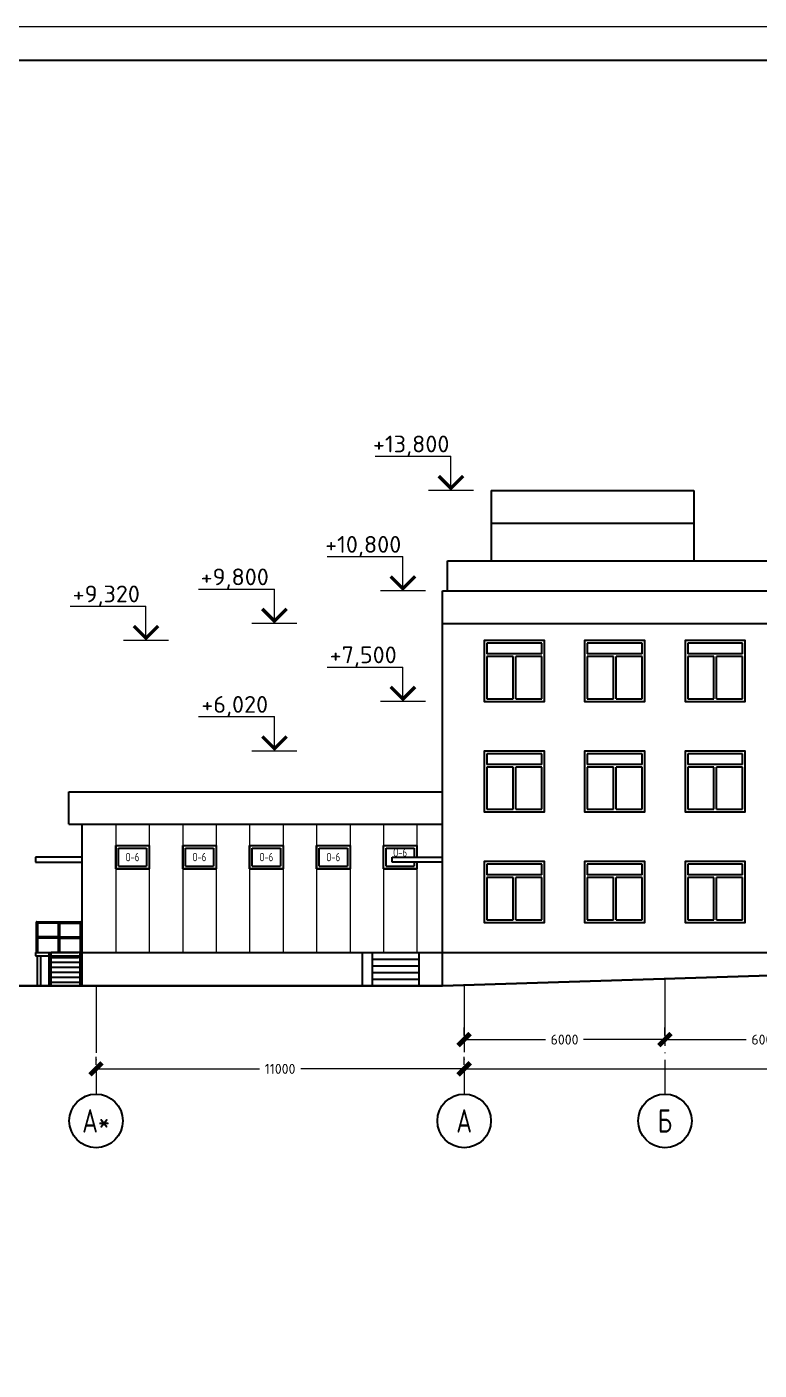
# Model space of a CAD drawing. Extents: x -965262 to 1142518, y -357520 to 71675.
# Drawn here: x -136367 to -125426, y -218152 to -198088 of the extents above; entities that cross this region are included whole.
import ezdxf

# ---------------------------------------------------------------- set-up
doc = ezdxf.new("R2010")
doc.units = 0
doc.header["$LTSCALE"] = 10
doc.linetypes.add('DOTE', pattern=[2.42, 2, -0.2, 0.02, -0.2])
doc.layers.get('0').update_dxf_attribs({"linetype": 'CONTINUOUS', "lineweight": 30})
doc.layers.get('Defpoints').update_dxf_attribs({"linetype": 'CONTINUOUS'})
doc.layers.add('DOTE', color=7, linetype='DOTE', lineweight=9)
doc.styles.add('GOST 2.304', font='isocpeur.ttf', dxfattribs={"width": 0.75, "height": 250})
doc.styles.get("Standard").update_dxf_attribs({"font": 'isocpeur.ttf', "height": 300})
doc.dimstyles.new('Standard_2', dxfattribs={"dimscale": 200, "dimtxt": 600, "dimasz": 1.8, "dimexe": 1.8, "dimexo": 0.625, "dimgap": 0.9, "dimtad": 0, "dimdec": 0, "dimzin": 0, "dimdsep": 46, "dimtxsty": 'Standard', "dimblk": 'ARCHTICK', "dimcen": 0.9, "dimclrd": 256, "dimclre": 256, "dimclrt": 256, "dimadec": 0, "dimazin": 0, "dimtfac": 1, "dimtdec": 0, "dimtofl": 0, "dimtmove": 0, "dimatfit": 3, "dimfxl": 1, "dimtolj": 1, "dimtzin": 0, "dimlwd": 15, "dimlwe": 15, "dimarcsym": 0})

# ---------------------------------------------------------------- blocks, each defined once
blk = doc.blocks.new('_ArchTick')
at = {"color": 0, "linetype": 'ByBlock', "lineweight": 0, "const_width": 0.4}
blk.add_lwpolyline([(-0.5, -0.5), (0.5, 0.5)], dxfattribs=at)
blk = doc.blocks.new('*D2595')
at = {"lineweight": 15, "transparency": 16777216}
for p, q in [((-191242, 26774), (-191242, 27009)), ((-180242, 26774), (-180242, 27009)), ((-191242, 26649), (-186357, 26649)), ((-180242, 26649), (-185127, 26649))]:
    blk.add_line(p, q, dxfattribs=at)
at = {"layer": 'Defpoints', "color": 0, "lineweight": 50, "transparency": 16777216}
for p in [(-191242, 26649), (-191242, 26649), (-180242, 26649, -1451)]:
    blk.add_point(p, dxfattribs=at)
at = {"lineweight": 15, "transparency": 16777216, "xscale": 360, "yscale": 360, "zscale": 360, "rotation": 180}
blk.add_blockref('_ArchTick', (-191242, 26649), dxfattribs=at)
at = {"lineweight": 15, "transparency": 16777216, "xscale": 360, "yscale": 360, "zscale": 360}
blk.add_blockref('_ArchTick', (-180242, 26649), dxfattribs=at)
at = {"lineweight": 15, "transparency": 16777216, "insert": (-185742, 26649), "char_height": 300, "attachment_point": 5}
blk.add_mtext('\\A1;11000', dxfattribs=at)
blk = doc.blocks.new('*D2596')
at = {"lineweight": 15, "transparency": 16777216}
for p, q in [((-180242, 27649), (-180242, 27884)), ((-174242, 27649), (-174242, 27884)), ((-180242, 27524), (-177812, 27524)), ((-174242, 27524), (-176672, 27524))]:
    blk.add_line(p, q, dxfattribs=at)
at = {"layer": 'Defpoints', "color": 0, "lineweight": 50, "transparency": 16777216}
for p in [(-180242, 27524), (-174242, 27524), (-174242, 27524)]:
    blk.add_point(p, dxfattribs=at)
at = {"lineweight": 15, "transparency": 16777216, "xscale": 360, "yscale": 360, "zscale": 360, "rotation": 180}
blk.add_blockref('_ArchTick', (-180242, 27524), dxfattribs=at)
at = {"lineweight": 15, "transparency": 16777216, "xscale": 360, "yscale": 360, "zscale": 360}
blk.add_blockref('_ArchTick', (-174242, 27524), dxfattribs=at)
at = {"lineweight": 15, "transparency": 16777216, "insert": (-177242, 27524), "char_height": 300, "attachment_point": 5}
blk.add_mtext('\\A1;6000', dxfattribs=at)
blk = doc.blocks.new('*D2597')
at = {"lineweight": 15, "transparency": 16777216}
for p, q in [((-174242, 27649), (-174242, 27884)), ((-168242, 27649), (-168242, 27884)), ((-174242, 27524), (-171812, 27524)), ((-168242, 27524), (-170672, 27524))]:
    blk.add_line(p, q, dxfattribs=at)
at = {"layer": 'Defpoints', "color": 0, "lineweight": 50, "transparency": 16777216}
for p in [(-174242, 27524, 1451), (-168242, 27524), (-168242, 27524)]:
    blk.add_point(p, dxfattribs=at)
at = {"lineweight": 15, "transparency": 16777216, "xscale": 360, "yscale": 360, "zscale": 360, "rotation": 180}
blk.add_blockref('_ArchTick', (-174242, 27524), dxfattribs=at)
at = {"lineweight": 15, "transparency": 16777216, "xscale": 360, "yscale": 360, "zscale": 360}
blk.add_blockref('_ArchTick', (-168242, 27524), dxfattribs=at)
at = {"lineweight": 15, "transparency": 16777216, "insert": (-171242, 27524), "char_height": 300, "attachment_point": 5}
blk.add_mtext('\\A1;6000', dxfattribs=at)
blk = doc.blocks.new('*D2601')
at = {"lineweight": 15, "transparency": 16777216}
for p, q in [((-180242, 26774), (-180242, 27009)), ((-156242, 26774), (-156242, 27009)), ((-180242, 26649), (-168932, 26649)), ((-156242, 26649), (-167552, 26649))]:
    blk.add_line(p, q, dxfattribs=at)
at = {"layer": 'Defpoints', "color": 0, "lineweight": 50, "transparency": 16777216}
for p in [(-180242, 26649), (-156242, 26649), (-156242, 26649)]:
    blk.add_point(p, dxfattribs=at)
at = {"lineweight": 15, "transparency": 16777216, "xscale": 360, "yscale": 360, "zscale": 360, "rotation": 180}
blk.add_blockref('_ArchTick', (-180242, 26649), dxfattribs=at)
at = {"lineweight": 15, "transparency": 16777216, "xscale": 360, "yscale": 360, "zscale": 360}
blk.add_blockref('_ArchTick', (-156242, 26649), dxfattribs=at)
at = {"lineweight": 15, "transparency": 16777216, "insert": (-168242, 26649), "char_height": 300, "attachment_point": 5}
blk.add_mtext('\\A1;24000', dxfattribs=at)
blk = doc.blocks.new('Фасад А-Н')
at = {"color": 1, "lineweight": 15, "ltscale": 0.3}
for p, q in [((-182903.1, 44950.8, -2887.7), (-180638.3, 44950.8, -2887.7)), ((-184336.5, 41950.8, -2887.7), (-182071.7, 41950.8, -2887.7)), ((-188175.3, 40980.8, -3250.5), (-185910.5, 40980.8, -3250.5)), ((-192014.2, 40470.8, -3250.5), (-189749.4, 40470.8, -3250.5)), ((-184336.5, 38650.8, -2887.7), (-182071.7, 38650.8, -2887.7)), ((-188175.3, 37170.8, -3250.5), (-185910.5, 37170.8, -3250.5))]:
    blk.add_line(p, q, dxfattribs=at)
at = {"color": 1, "lineweight": 15}
for p, q in [((-180638.3, 43924.6, -2887.7), (-180638.3, 44950.8, -2887.7)), ((-179967.2, 43924.6, -3613.4), (-181309.3, 43924.6, -2162.1)), ((-182071.7, 40924.6, -2887.7), (-182071.7, 41950.8, -2887.7)), ((-185910.5, 39954.6, -3250.5), (-185910.5, 40980.8, -3250.5)), ((-181400.7, 40924.6, -3613.4), (-182742.8, 40924.6, -2162.1)), ((-189749.4, 39444.6, -3250.5), (-189749.4, 40470.8, -3250.5)), ((-185239.5, 39954.6, -3976.2), (-186581.6, 39954.6, -2524.9)), ((-189078.4, 39444.6, -3976.2), (-190420.4, 39444.6, -2524.9)), ((-182071.7, 37624.6, -2887.7), (-182071.7, 38650.8, -2887.7)), ((-181400.7, 37624.6, -3613.4), (-182742.8, 37624.6, -2162.1)), ((-185910.5, 36144.6, -3250.5), (-185910.5, 37170.8, -3250.5)), ((-185239.5, 36144.6, -3976.2), (-186581.6, 36144.6, -2524.9))]:
    blk.add_line(p, q, dxfattribs=at)
at = {"ltscale": 100}
for p, q in [((-179431.6, 43924.6, -3250.5), (-179431.6, 41824.6, -3250.5)), ((-173381.6, 43924.6, -3250.5), (-173381.6, 41824.6, -3250.5))]:
    blk.add_line(p, q, dxfattribs=at)
for p, q in [((-179431.6, 43924.6, -3250.5), (-173381.6, 43924.6, -3250.5)), ((-179431.6, 42954.6, -3250.5), (-173381.6, 42954.6, -3250.5)), ((-180741.6, 41824.6, -3250.5), (-155741.6, 41824.6, -3250.5)), ((-180741.6, 40924.6, -3250.5), (-180741.6, 41824.6, -3250.5)), ((-180891.7, 40924.6, -3250.5), (-148981.6, 40924.6, -3250.5)), ((-180891.6, 29124.6, -3250.5), (-180891.6, 40924.6, -3250.5)), ((-180891.7, 39954.6, -3250.5), (-148981.6, 39954.6, -3250.5)), ((-177921.7, 39364.6, -3250.5), (-179561.7, 39364.6, -3250.5)), ((-179561.7, 39364.6, -3250.5), (-179561.7, 39044.6, -3250.5)), ((-177921.7, 39044.6, -3250.5), (-177921.7, 39364.6, -3250.5)), ((-174921.7, 39364.6, -3250.5), (-176561.7, 39364.6, -3250.5)), ((-176561.7, 39364.6, -3250.5), (-176561.7, 39044.6, -3250.5)), ((-174921.7, 39044.6, -3250.5), (-174921.7, 39364.6, -3250.5)), ((-171921.7, 39364.6, -3250.5), (-173561.7, 39364.6, -3250.5)), ((-173561.7, 39364.6, -3250.5), (-173561.7, 39044.6, -3250.5)), ((-171921.7, 39044.6, -3250.5), (-171921.7, 39364.6, -3250.5)), ((-177921.7, 39044.6, -3250.5), (-179561.7, 39044.6, -3250.5)), ((-178781.7, 38964.6, -3250.5), (-179561.7, 38964.6, -3250.5)), ((-179561.7, 38964.6, -3250.5), (-179561.7, 37704.6, -3250.5)), ((-178781.7, 37704.6, -3250.5), (-178781.7, 38964.6, -3250.5)), ((-178701.7, 37704.6, -3250.5), (-178701.7, 38964.6, -3250.5)), ((-177921.7, 38964.6, -3250.5), (-178701.7, 38964.6, -3250.5)), ((-177921.7, 37704.6, -3250.5), (-177921.7, 38964.6, -3250.5)), ((-174921.7, 39044.6, -3250.5), (-176561.7, 39044.6, -3250.5)), ((-175781.7, 38964.6, -3250.5), (-176561.7, 38964.6, -3250.5)), ((-176561.7, 38964.6, -3250.5), (-176561.7, 37704.6, -3250.5)), ((-175781.7, 37704.6, -3250.5), (-175781.7, 38964.6, -3250.5)), ((-175701.7, 37704.6, -3250.5), (-175701.7, 38964.6, -3250.5)), ((-174921.7, 38964.6, -3250.5), (-175701.7, 38964.6, -3250.5)), ((-174921.7, 37704.6, -3250.5), (-174921.7, 38964.6, -3250.5)), ((-171921.7, 39044.6, -3250.5), (-173561.7, 39044.6, -3250.5)), ((-172781.7, 38964.6, -3250.5), (-173561.7, 38964.6, -3250.5)), ((-173561.7, 38964.6, -3250.5), (-173561.7, 37704.6, -3250.5)), ((-172781.7, 37704.6, -3250.5), (-172781.7, 38964.6, -3250.5)), ((-172701.7, 37704.6, -3250.5), (-172701.7, 38964.6, -3250.5)), ((-171921.7, 38964.6, -3250.5), (-172701.7, 38964.6, -3250.5)), ((-171921.7, 37704.6, -3250.5), (-171921.7, 38964.6, -3250.5)), ((-179561.7, 37704.6, -3250.5), (-178781.7, 37704.6, -3250.5)), ((-178701.7, 37704.6, -3250.5), (-177921.7, 37704.6, -3250.5)), ((-176561.7, 37704.6, -3250.5), (-175781.7, 37704.6, -3250.5)), ((-175701.7, 37704.6, -3250.5), (-174921.7, 37704.6, -3250.5)), ((-173561.7, 37704.6, -3250.5), (-172781.7, 37704.6, -3250.5)), ((-172701.7, 37704.6, -3250.5), (-171921.7, 37704.6, -3250.5)), ((-177921.7, 36064.6, -3250.5), (-179561.7, 36064.6, -3250.5)), ((-179561.7, 36064.6, -3250.5), (-179561.7, 35744.6, -3250.5)), ((-177921.7, 35744.6, -3250.5), (-179561.7, 35744.6, -3250.5)), ((-177921.7, 35744.6, -3250.5), (-177921.7, 36064.6, -3250.5)), ((-174921.7, 36064.6, -3250.5), (-176561.7, 36064.6, -3250.5)), ((-176561.7, 36064.6, -3250.5), (-176561.7, 35744.6, -3250.5)), ((-174921.7, 35744.6, -3250.5), (-176561.7, 35744.6, -3250.5)), ((-174921.7, 35744.6, -3250.5), (-174921.7, 36064.6, -3250.5)), ((-171921.7, 36064.6, -3250.5), (-173561.7, 36064.6, -3250.5)), ((-173561.7, 36064.6, -3250.5), (-173561.7, 35744.6, -3250.5)), ((-171921.7, 35744.6, -3250.5), (-173561.7, 35744.6, -3250.5)), ((-171921.7, 35744.6, -3250.5), (-171921.7, 36064.6, -3250.5)), ((-178781.7, 35664.6, -3250.5), (-179561.7, 35664.6, -3250.5)), ((-179561.7, 35664.6, -3250.5), (-179561.7, 34404.6, -3250.5)), ((-178781.7, 34404.6, -3250.5), (-178781.7, 35664.6, -3250.5)), ((-178701.7, 34404.6, -3250.5), (-178701.7, 35664.6, -3250.5)), ((-177921.7, 35664.6, -3250.5), (-178701.7, 35664.6, -3250.5)), ((-177921.7, 34404.6, -3250.5), (-177921.7, 35664.6, -3250.5)), ((-175781.7, 35664.6, -3250.5), (-176561.7, 35664.6, -3250.5)), ((-176561.7, 35664.6, -3250.5), (-176561.7, 34404.6, -3250.5)), ((-175781.7, 34404.6, -3250.5), (-175781.7, 35664.6, -3250.5)), ((-175701.7, 34404.6, -3250.5), (-175701.7, 35664.6, -3250.5)), ((-174921.7, 35664.6, -3250.5), (-175701.7, 35664.6, -3250.5)), ((-174921.7, 34404.6, -3250.5), (-174921.7, 35664.6, -3250.5)), ((-172781.7, 35664.6, -3250.5), (-173561.7, 35664.6, -3250.5)), ((-173561.7, 35664.6, -3250.5), (-173561.7, 34404.6, -3250.5)), ((-172781.7, 34404.6, -3250.5), (-172781.7, 35664.6, -3250.5)), ((-172701.7, 34404.6, -3250.5), (-172701.7, 35664.6, -3250.5)), ((-171921.7, 35664.6, -3250.5), (-172701.7, 35664.6, -3250.5)), ((-171921.7, 34404.6, -3250.5), (-171921.7, 35664.6, -3250.5)), ((-192051.6, 33954.6, -3250.5), (-192051.6, 34924.6, -3250.5)), ((-192051.6, 34924.6, -3250.5), (-180890.7, 34924.6, -3250.5)), ((-179561.7, 34404.6, -3250.5), (-178781.7, 34404.6, -3250.5)), ((-178701.7, 34404.6, -3250.5), (-177921.7, 34404.6, -3250.5)), ((-176561.7, 34404.6, -3250.5), (-175781.7, 34404.6, -3250.5)), ((-175701.7, 34404.6, -3250.5), (-174921.7, 34404.6, -3250.5)), ((-173561.7, 34404.6, -3250.5), (-172781.7, 34404.6, -3250.5)), ((-172701.7, 34404.6, -3250.5), (-171921.7, 34404.6, -3250.5)), ((-192051.6, 33954.6, -3250.5), (-180890.7, 33954.6, -3250.5)), ((-191651.6, 29124.6, -3250.5), (-191651.6, 33954.6, -3250.5)), ((-190651.6, 32624.6, -3250.5), (-190651.6, 33324.6, -3250.5)), ((-190651.6, 33324.6, -3250.5), (-189651.6, 33324.6, -3250.5)), ((-190651.6, 33324.6, -3250.5), (-190651.6, 32624.6, -3250.5)), ((-189651.6, 33324.6, -3250.5), (-189651.6, 32624.6, -3250.5)), ((-189651.6, 33324.6, -3250.5), (-189651.6, 32624.6, -3250.5)), ((-189651.6, 33324.6, -3250.5), (-189651.6, 32624.6, -3250.5)), ((-188651.6, 32624.6, -3250.5), (-188651.6, 33324.6, -3250.5)), ((-188651.6, 33324.6, -3250.5), (-187651.6, 33324.6, -3250.5)), ((-188651.6, 33324.6, -3250.5), (-188651.6, 32624.6, -3250.5)), ((-187651.6, 33324.6, -3250.5), (-187651.6, 32624.6, -3250.5)), ((-187651.6, 33324.6, -3250.5), (-187651.6, 32624.6, -3250.5)), ((-187651.6, 33324.6, -3250.5), (-187651.6, 32624.6, -3250.5)), ((-186651.6, 32624.6, -3250.5), (-186651.6, 33324.6, -3250.5)), ((-186651.6, 33324.6, -3250.5), (-185651.6, 33324.6, -3250.5)), ((-186651.6, 33324.6, -3250.5), (-186651.6, 32624.6, -3250.5)), ((-185651.6, 33324.6, -3250.5), (-185651.6, 32624.6, -3250.5)), ((-185651.6, 33324.6, -3250.5), (-185651.6, 32624.6, -3250.5)), ((-185651.6, 33324.6, -3250.5), (-185651.6, 32624.6, -3250.5)), ((-184651.6, 32624.6, -3250.5), (-184651.6, 33324.6, -3250.5)), ((-184651.6, 33324.6, -3250.5), (-183651.6, 33324.6, -3250.5)), ((-184651.6, 33324.6, -3250.5), (-184651.6, 32624.6, -3250.5)), ((-183651.6, 33324.6, -3250.5), (-183651.6, 32624.6, -3250.5)), ((-183651.6, 33324.6, -3250.5), (-183651.6, 32624.6, -3250.5)), ((-183651.6, 33324.6, -3250.5), (-183651.6, 32624.6, -3250.5)), ((-181651.6, 33324.6, -3250.5), (-181651.6, 32974.6, -3250.5)), ((-193051.6, 32974.6, -3250.5), (-193051.6, 32824.6, -3250.5)), ((-191651.6, 32974.6, -3250.5), (-193051.6, 32974.6, -3250.5)), ((-191651.6, 32774.6, -3250.5), (-191651.6, 32924.6, -3250.5)), ((-182391.7, 32824.6, -3250.5), (-182391.7, 32974.6, -3250.5)), ((-182391.7, 32974.6, -3250.5), (-180891.7, 32974.6, -3250.5)), ((-193051.6, 32824.6, -3250.5), (-191651.6, 32824.6, -3250.5)), ((-189651.6, 32624.6, -3250.5), (-190651.6, 32624.6, -3250.5)), ((-190651.6, 32624.6, -3250.5), (-189651.6, 32624.6, -3250.5)), ((-187651.6, 32624.6, -3250.5), (-188651.6, 32624.6, -3250.5)), ((-188651.6, 32624.6, -3250.5), (-187651.6, 32624.6, -3250.5)), ((-185651.6, 32624.6, -3250.5), (-186651.6, 32624.6, -3250.5)), ((-186651.6, 32624.6, -3250.5), (-185651.6, 32624.6, -3250.5)), ((-183651.6, 32624.6, -3250.5), (-184651.6, 32624.6, -3250.5)), ((-184651.6, 32624.6, -3250.5), (-183651.6, 32624.6, -3250.5)), ((-181651.6, 32624.6, -3250.5), (-182651.6, 32624.6, -3250.5)), ((-182651.6, 32624.6, -3250.5), (-181651.6, 32624.6, -3250.5)), ((-180891.7, 32824.6, -3250.5), (-182391.7, 32824.6, -3250.5)), ((-181651.6, 32824.6, -3250.5), (-181651.6, 32624.6, -3250.5)), ((-177921.7, 32764.6, -3250.5), (-179561.7, 32764.6, -3250.5)), ((-179561.7, 32764.6, -3250.5), (-179561.7, 32444.6, -3250.5)), ((-177921.7, 32444.6, -3250.5), (-177921.7, 32764.6, -3250.5)), ((-174921.7, 32764.6, -3250.5), (-176561.7, 32764.6, -3250.5)), ((-176561.7, 32764.6, -3250.5), (-176561.7, 32444.6, -3250.5)), ((-174921.7, 32444.6, -3250.5), (-174921.7, 32764.6, -3250.5)), ((-171921.7, 32764.6, -3250.5), (-173561.7, 32764.6, -3250.5)), ((-173561.7, 32764.6, -3250.5), (-173561.7, 32444.6, -3250.5)), ((-171921.7, 32444.6, -3250.5), (-171921.7, 32764.6, -3250.5)), ((-177921.7, 32444.6, -3250.5), (-179561.7, 32444.6, -3250.5)), ((-178781.7, 32364.6, -3250.5), (-179561.7, 32364.6, -3250.5)), ((-179561.7, 32364.6, -3250.5), (-179561.7, 31104.6, -3250.5)), ((-178781.7, 31104.6, -3250.5), (-178781.7, 32364.6, -3250.5)), ((-178701.7, 31104.6, -3250.5), (-178701.7, 32364.6, -3250.5)), ((-177921.7, 32364.6, -3250.5), (-178701.7, 32364.6, -3250.5)), ((-177921.7, 31104.6, -3250.5), (-177921.7, 32364.6, -3250.5)), ((-174921.7, 32444.6, -3250.5), (-176561.7, 32444.6, -3250.5)), ((-175781.7, 32364.6, -3250.5), (-176561.7, 32364.6, -3250.5)), ((-176561.7, 32364.6, -3250.5), (-176561.7, 31104.6, -3250.5)), ((-175781.7, 31104.6, -3250.5), (-175781.7, 32364.6, -3250.5)), ((-175701.7, 31104.6, -3250.5), (-175701.7, 32364.6, -3250.5)), ((-174921.7, 32364.6, -3250.5), (-175701.7, 32364.6, -3250.5)), ((-174921.7, 31104.6, -3250.5), (-174921.7, 32364.6, -3250.5)), ((-171921.7, 32444.6, -3250.5), (-173561.7, 32444.6, -3250.5)), ((-172781.7, 32364.6, -3250.5), (-173561.7, 32364.6, -3250.5)), ((-173561.7, 32364.6, -3250.5), (-173561.7, 31104.6, -3250.5)), ((-172781.7, 31104.6, -3250.5), (-172781.7, 32364.6, -3250.5)), ((-172701.7, 31104.6, -3250.5), (-172701.7, 32364.6, -3250.5)), ((-171921.7, 32364.6, -3250.5), (-172701.7, 32364.6, -3250.5)), ((-171921.7, 31104.6, -3250.5), (-171921.7, 32364.6, -3250.5)), ((-193011.6, 31044.6, -3250.5), (-191691.6, 31044.6, -3250.5)), ((-179561.7, 31104.6, -3250.5), (-178781.7, 31104.6, -3250.5)), ((-178701.7, 31104.6, -3250.5), (-177921.7, 31104.6, -3250.5)), ((-176561.7, 31104.6, -3250.5), (-175781.7, 31104.6, -3250.5)), ((-175701.7, 31104.6, -3250.5), (-174921.7, 31104.6, -3250.5)), ((-173561.7, 31104.6, -3250.5), (-172781.7, 31104.6, -3250.5)), ((-172701.7, 31104.6, -3250.5), (-171921.7, 31104.6, -3250.5)), ((-193051.6, 30124.6, -3250.5), (-193051.6, 30024.6, -3250.5)), ((-193051.6, 30124.6, -3250.5), (-191771.6, 30124.6, -3250.5)), ((-192651.6, 30124.6, -3250.5), (-192651.6, 29124.6, -3250.5)), ((-192591.6, 30124.6, -3250.5), (-192591.6, 29124.6, -3250.5)), ((-191711.6, 29124.6, -3250.5), (-191711.6, 30124.6, -3250.5)), ((-191690.7, 30124.6, -3250.5), (-180891.6, 30124.6, -3250.5)), ((-183291.6, 30124.6, -3229.4), (-183291.6, 29124.6, -3250.5)), ((-182991.6, 30124.6, -3229.4), (-182991.6, 29124.6, -3250.5)), ((-181591.6, 30124.6, -3229.4), (-181591.6, 29124.6, -3250.5)), ((-180891.6, 30124.6, -3250.5), (-155591.6, 30124.6, -3250.5)), ((-193051.6, 30024.6, -3250.5), (-192651.6, 30024.6, -3250.5)), ((-193001.6, 30024.6, -3250.5), (-193001.6, 29124.6, -3250.5)), ((-192901.6, 30024.6, -3250.5), (-192901.6, 29124.6, -3250.5)), ((-192591.6, 30024.6, -3250.5), (-191711.6, 30024.6, -3250.5)), ((-192591.6, 29974.6, -3250.5), (-191771.6, 29974.6, -3250.5)), ((-182991.6, 29924.6, -3250.5), (-181591.6, 29924.6, -3250.5)), ((-182991.6, 29724.6, -3250.5), (-181591.6, 29724.6, -3250.5)), ((-182991.6, 29524.6, -3250.5), (-181591.6, 29524.6, -3250.5)), ((-182991.6, 29324.6, -3250.5), (-181591.6, 29324.6, -3250.5))]:
    blk.add_line(p, q)
at = {"lineweight": 15, "ltscale": 100}
for p, q in [((-190651.6, 33954.6, -3250.5), (-190651.6, 30124.6, -3250.5)), ((-189651.6, 33954.6, -3250.5), (-189651.6, 30124.6, -3250.5)), ((-188651.6, 33954.6, -3250.5), (-188651.6, 30124.6, -3250.5)), ((-187651.6, 33954.6, -3250.5), (-187651.6, 30124.6, -3250.5)), ((-186651.6, 33954.6, -3250.5), (-186651.6, 30124.6, -3250.5)), ((-185651.6, 33954.6, -3250.5), (-185651.6, 30124.6, -3250.5)), ((-184651.6, 33954.6, -3250.5), (-184651.6, 30124.6, -3250.5)), ((-183651.6, 33954.6, -3250.5), (-183651.6, 30124.6, -3250.5)), ((-182651.6, 33954.6, -3250.5), (-182651.6, 30124.6, -3250.5)), ((-181651.6, 33954.6, -3250.5), (-181651.6, 32974.6, -3250.5)), ((-181651.6, 32824.6, -3250.5), (-181651.6, 30124.6, -3250.5))]:
    blk.add_line(p, q, dxfattribs=at)
at = {"ltscale": 0.3}
for p, q in [((-190651.6, 32624.6, -3250.5), (-190651.6, 33324.6, -3250.5)), ((-190651.6, 33324.6, -3250.5), (-189651.6, 33324.6, -3250.5)), ((-188651.6, 32624.6, -3250.5), (-188651.6, 33324.6, -3250.5)), ((-188651.6, 33324.6, -3250.5), (-187651.6, 33324.6, -3250.5)), ((-186651.6, 32624.6, -3250.5), (-186651.6, 33324.6, -3250.5)), ((-186651.6, 33324.6, -3250.5), (-185651.6, 33324.6, -3250.5)), ((-184651.6, 32624.6, -3250.5), (-184651.6, 33324.6, -3250.5)), ((-184651.6, 33324.6, -3250.5), (-183651.6, 33324.6, -3250.5)), ((-182651.6, 32624.6, -3250.5), (-182651.6, 33324.6, -3250.5)), ((-182651.6, 33324.6, -3250.5), (-181651.6, 33324.6, -3250.5)), ((-190571.6, 33244.6, -3250.5), (-189731.6, 33244.6, -3250.5)), ((-190571.6, 32704.6, -3250.5), (-190571.6, 33244.6, -3250.5)), ((-189731.6, 33244.6, -3250.5), (-189731.6, 32704.6, -3250.5)), ((-188571.6, 33244.6, -3250.5), (-187731.6, 33244.6, -3250.5)), ((-188571.6, 32704.6, -3250.5), (-188571.6, 33244.6, -3250.5)), ((-187731.6, 33244.6, -3250.5), (-187731.6, 32704.6, -3250.5)), ((-186571.6, 33244.6, -3250.5), (-185731.6, 33244.6, -3250.5)), ((-186571.6, 32704.6, -3250.5), (-186571.6, 33244.6, -3250.5)), ((-185731.6, 33244.6, -3250.5), (-185731.6, 32704.6, -3250.5)), ((-184571.6, 33244.6, -3250.5), (-183731.6, 33244.6, -3250.5)), ((-184571.6, 32704.6, -3250.5), (-184571.6, 33244.6, -3250.5)), ((-183731.6, 33244.6, -3250.5), (-183731.6, 32704.6, -3250.5)), ((-182571.6, 32704.6, -3250.5), (-182571.6, 33244.6, -3250.5)), ((-182571.6, 33244.6, -3250.5), (-181731.6, 33244.6, -3250.5)), ((-181731.6, 33244.6, -3250.5), (-181731.6, 32974.6, -3250.5)), ((-190651.6, 32624.6, -3250.5), (-189651.6, 32624.6, -3250.5)), ((-190571.6, 32704.6, -3250.5), (-189731.6, 32704.6, -3250.5)), ((-188651.6, 32624.6, -3250.5), (-187651.6, 32624.6, -3250.5)), ((-188571.6, 32704.6, -3250.5), (-187731.6, 32704.6, -3250.5)), ((-186651.6, 32624.6, -3250.5), (-185651.6, 32624.6, -3250.5)), ((-186571.6, 32704.6, -3250.5), (-185731.6, 32704.6, -3250.5)), ((-184651.6, 32624.6, -3250.5), (-183651.6, 32624.6, -3250.5)), ((-184571.6, 32704.6, -3250.5), (-183731.6, 32704.6, -3250.5)), ((-182651.6, 32624.6, -3250.5), (-181651.6, 32624.6, -3250.5)), ((-182571.6, 32704.6, -3250.5), (-181731.6, 32704.6, -3250.5)), ((-181731.6, 32824.6, -3250.5), (-181731.6, 32704.6, -3250.5))]:
    blk.add_line(p, q, dxfattribs=at)
at = {"ltscale": 15}
for p, q in [((-193031.6, 31024.6, -3250.5), (-193031.6, 30124.6, -3250.5)), ((-192371.6, 31004.6, -3250.5), (-193011.6, 31004.6, -3250.5)), ((-192991.6, 31004.6, -3250.5), (-192991.6, 30594.6, -3250.5)), ((-192371.6, 31004.6, -3250.5), (-192611.6, 31004.6, -3250.5)), ((-192351.6, 31024.6, -3250.5), (-192371.6, 31004.6, -3250.5)), ((-192371.6, 31004.6, -3250.5), (-192371.6, 30594.6, -3250.5)), ((-192351.6, 31024.6, -3250.5), (-192331.6, 31004.6, -3250.5)), ((-192331.6, 31004.6, -3250.5), (-192331.6, 30594.6, -3250.5)), ((-192331.6, 31004.6, -3250.5), (-191691.6, 31004.6, -3250.5)), ((-192161.6, 31004.6, -3250.5), (-191751.6, 31004.6, -3250.5)), ((-191711.6, 31004.6, -3250.5), (-191711.6, 30594.6, -3250.5)), ((-191671.6, 31024.6, -3250.5), (-191671.6, 30124.6, -3250.5)), ((-192371.6, 30594.6, -3250.5), (-193011.6, 30594.6, -3250.5)), ((-192371.6, 30554.6, -3250.5), (-193011.6, 30554.6, -3250.5)), ((-192991.6, 30554.6, -3250.5), (-192991.6, 30124.6, -3250.5)), ((-192331.6, 30594.6, -3250.5), (-192371.6, 30554.6, -3250.5)), ((-192331.6, 30554.6, -3250.5), (-192371.6, 30594.6, -3250.5)), ((-192371.6, 30554.6, -3250.5), (-192371.6, 30124.6, -3250.5)), ((-192331.6, 30594.6, -3250.5), (-191691.6, 30594.6, -3250.5)), ((-192331.6, 30554.6, -3250.5), (-192331.6, 30124.6, -3250.5)), ((-192331.6, 30554.6, -3250.5), (-191691.6, 30554.6, -3250.5)), ((-191711.6, 30554.6, -3250.5), (-191711.6, 30124.6, -3250.5)), ((-191651.6, 30124.6, -3250.5), (-192581.2, 30124.6, -3250.5)), ((-191711.6, 29974.6, -3250.5), (-192581.2, 29974.6, -3250.5)), ((-191711.6, 29824.6, -3250.5), (-192581.2, 29824.6, -3250.5)), ((-191711.6, 29674.6, -3250.5), (-192581.2, 29674.6, -3250.5)), ((-191711.6, 29524.6, -3250.5), (-192581.2, 29524.6, -3250.5)), ((-191711.6, 29374.6, -3250.5), (-192581.2, 29374.6, -3250.5)), ((-191711.6, 29224.6, -3250.5), (-192581.2, 29224.6, -3250.5))]:
    blk.add_line(p, q, dxfattribs=at)
at = {"lineweight": 35}
for p, q in [((-180891.6, 29124.6, -3250.5), (-155591.6, 29924.6, -3250.5)), ((-208020.1, 29124.6, -3250.5), (-180891.6, 29124.6, -3250.5))]:
    blk.add_line(p, q, dxfattribs=at)
at = {"color": 1, "lineweight": 15, "const_width": 100}
for points, elevation in [([(-181002.9, 44360), (-180638.3, 43995.4), (-180273.6, 44360)], -2887.7), ([(-182436.4, 41360), (-182071.7, 40995.4), (-181707.1, 41360)], -2887.7), ([(-186275.2, 40390), (-185910.5, 40025.4), (-185545.9, 40390)], -3250.5), ([(-190114, 39880), (-189749.4, 39515.4), (-189384.8, 39880)], -3250.5), ([(-182436.4, 38060), (-182071.7, 37695.4), (-181707.1, 38060)], -2887.7), ([(-186275.2, 36580), (-185910.5, 36215.4), (-185545.9, 36580)], -3250.5)]:
    blk.add_lwpolyline(points, dxfattribs=dict(at, elevation=elevation))
at = {"elevation": -3250.5}
for points in [[(-179641.7, 37624.6), (-177841.7, 37624.6), (-177841.7, 39444.6), (-179641.7, 39444.6)], [(-179641.7, 39444.6), (-179641.7, 37624.6), (-177841.7, 37624.6), (-177841.7, 39444.6)], [(-176641.7, 37624.6), (-174841.7, 37624.6), (-174841.7, 39444.6), (-176641.7, 39444.6)], [(-176641.7, 39444.6), (-176641.7, 37624.6), (-174841.7, 37624.6), (-174841.7, 39444.6)], [(-173641.7, 37624.6), (-171841.7, 37624.6), (-171841.7, 39444.6), (-173641.7, 39444.6)], [(-173641.7, 39444.6), (-173641.7, 37624.6), (-171841.7, 37624.6), (-171841.7, 39444.6)], [(-179641.7, 34324.6), (-177841.7, 34324.6), (-177841.7, 36144.6), (-179641.7, 36144.6)], [(-179641.7, 36144.6), (-179641.7, 34324.6), (-177841.7, 34324.6), (-177841.7, 36144.6)], [(-176641.7, 34324.6), (-174841.7, 34324.6), (-174841.7, 36144.6), (-176641.7, 36144.6)], [(-176641.7, 36144.6), (-176641.7, 34324.6), (-174841.7, 34324.6), (-174841.7, 36144.6)], [(-173641.7, 34324.6), (-171841.7, 34324.6), (-171841.7, 36144.6), (-173641.7, 36144.6)], [(-173641.7, 36144.6), (-173641.7, 34324.6), (-171841.7, 34324.6), (-171841.7, 36144.6)], [(-179641.7, 31024.6), (-177841.7, 31024.6), (-177841.7, 32844.6), (-179641.7, 32844.6)], [(-179641.7, 32844.6), (-179641.7, 31024.6), (-177841.7, 31024.6), (-177841.7, 32844.6)], [(-176641.7, 31024.6), (-174841.7, 31024.6), (-174841.7, 32844.6), (-176641.7, 32844.6)], [(-176641.7, 32844.6), (-176641.7, 31024.6), (-174841.7, 31024.6), (-174841.7, 32844.6)], [(-173641.7, 31024.6), (-171841.7, 31024.6), (-171841.7, 32844.6), (-173641.7, 32844.6)], [(-173641.7, 32844.6), (-173641.7, 31024.6), (-171841.7, 31024.6), (-171841.7, 32844.6)]]:
    blk.add_lwpolyline(points, close=True, dxfattribs=at)
at = {"ltscale": 15}
for centre, start, end in [((-193011.6, 31024.6, -3250.5), 90, 270), ((-191691.6, 31024.6, -3250.5), 270, 90), ((-193011.6, 30574.6, -3250.5), 90, 270), ((-191691.6, 30574.6, -3250.5), 270, 90)]:
    blk.add_arc(centre, 20, start, end, dxfattribs=at)
at = {"layer": 'DOTE', "ltscale": 100}
for p, q in [((-174241.6, 29334.9, -3250.5), (-174241.6, 25894.6, -3250.5)), ((-191241.6, 29124.6, -3250.5), (-191241.6, 25894.6, -3250.5)), ((-180241.6, 29145.2, -3250.5), (-180241.6, 25894.6, -3250.5))]:
    blk.add_line(p, q, dxfattribs=at)
at = {"layer": 'DOTE', "linetype": 'Continuous', "lineweight": 30}
for centre in [(-191241.6, 25094.6, -3250.5), (-180241.6, 25094.6, -3250.5), (-174241.6, 25094.6, -3250.5)]:
    blk.add_circle(centre, 800, dxfattribs=at)
at = {"color": 5, "width": 0.75}
for p in [(-190356.9, 32850.5, 13227), (-188356.9, 32850.5, 13227), (-186356.9, 32850.5, 13227), (-184356.9, 32850.5, 13227), (-182356.9, 32987.9, 13227)]:
    blk.add_text('О-6', height=250, dxfattribs=at).set_placement(p)
at = {"color": 1, "char_height": 500, "width": 2000, "attachment_point": 5, "style": 'GOST 2.304'}
for s, insert in [('{\\W1.05;+13,800}', (-181825.4, 45258.6, -2887.7)), ('{\\W1.05;+10,800}', (-183258.9, 42258.6, -2887.7)), ('{\\W1.05;+9,800}', (-187097.7, 41288.6, -3250.5)), ('{\\W1.05;+9,320}', (-190936.5, 40778.6, -3250.5)), ('{\\W1.05;+7,500}', (-183258.9, 38958.6, -2887.7)), ('{\\W1.05;+6,020}', (-187097.7, 37478.6, -3250.5))]:
    blk.add_mtext(s, dxfattribs=dict(at, insert=insert))
at = {"layer": 'DOTE', "linetype": 'Continuous', "lineweight": 30, "ltscale": 100, "char_height": 700, "width": 1600, "attachment_point": 5, "style": 'GOST 2.304'}
for s, insert in [('А*', (-191241.6, 25094.6, -3250.5)), ('А', (-180241.6, 25094.6, -3250.5)), ('Б', (-174241.6, 25094.6, -3250.5))]:
    blk.add_mtext(s, dxfattribs=dict(at, insert=insert))
at = {"lineweight": 15}
for base, p1, p2, picture, middle in [((-174241.6, 27523.8, -3250.5), (-180241.6, 27523.8, -3250.5), (-174241.6, 27523.8, -3250.5), '*D2596', (-177241.6, 27523.8, -3250.5)), ((-168241.6, 27523.8, -3250.5), (-174241.6, 27523.8, -1799.3), (-168241.6, 27523.8, -3250.5), '*D2597', (-171241.6, 27523.8, -3250.5)), ((-191241.6, 26649.1, -1799.3), (-180241.6, 26649.1, -3250.5), (-191241.6, 26649.1, -1799.3), '*D2595', (-185741.6, 26649.1, -1799.3)), ((-156241.6, 26649.1, -1799.3), (-180241.6, 26649.1, -1799.3), (-156241.6, 26649.1, -1799.3), '*D2601', (-168241.6, 26649.1, -1799.3))]:
    dim = blk.add_linear_dim(base=base, p1=p1, p2=p2, dimstyle='Standard_2', dxfattribs=at)
    dim.commit()
    dim.dimension.update_dxf_attribs({"geometry": picture, "text_midpoint": middle})

msp = doc.modelspace()

# ---------------------------------------------------------------- linework, layer by layer
at = {"lineweight": 15, "elevation": -3259.8}
msp.add_lwpolyline([(-147532.4, -240087.8), (-88132.4, -240087.8), (-88132.4, -198087.8), (-147532.4, -198087.8)], close=True, dxfattribs=at)
at = {"elevation": -3259.8}
msp.add_lwpolyline([(-145532.4, -239587.8), (-88632.4, -239587.8), (-88632.4, -198587.8), (-145532.4, -198587.8)], close=True, dxfattribs=at)

# ---------------------------------------------------------------- block references
at = {"lineweight": 15, "xscale": 0.5, "yscale": 0.5, "zscale": 0.5}
msp.add_blockref('Фасад А-Н', (-39712.5, -226976.5, -1634.5), dxfattribs=at)

doc.saveas('drawing.dxf')
